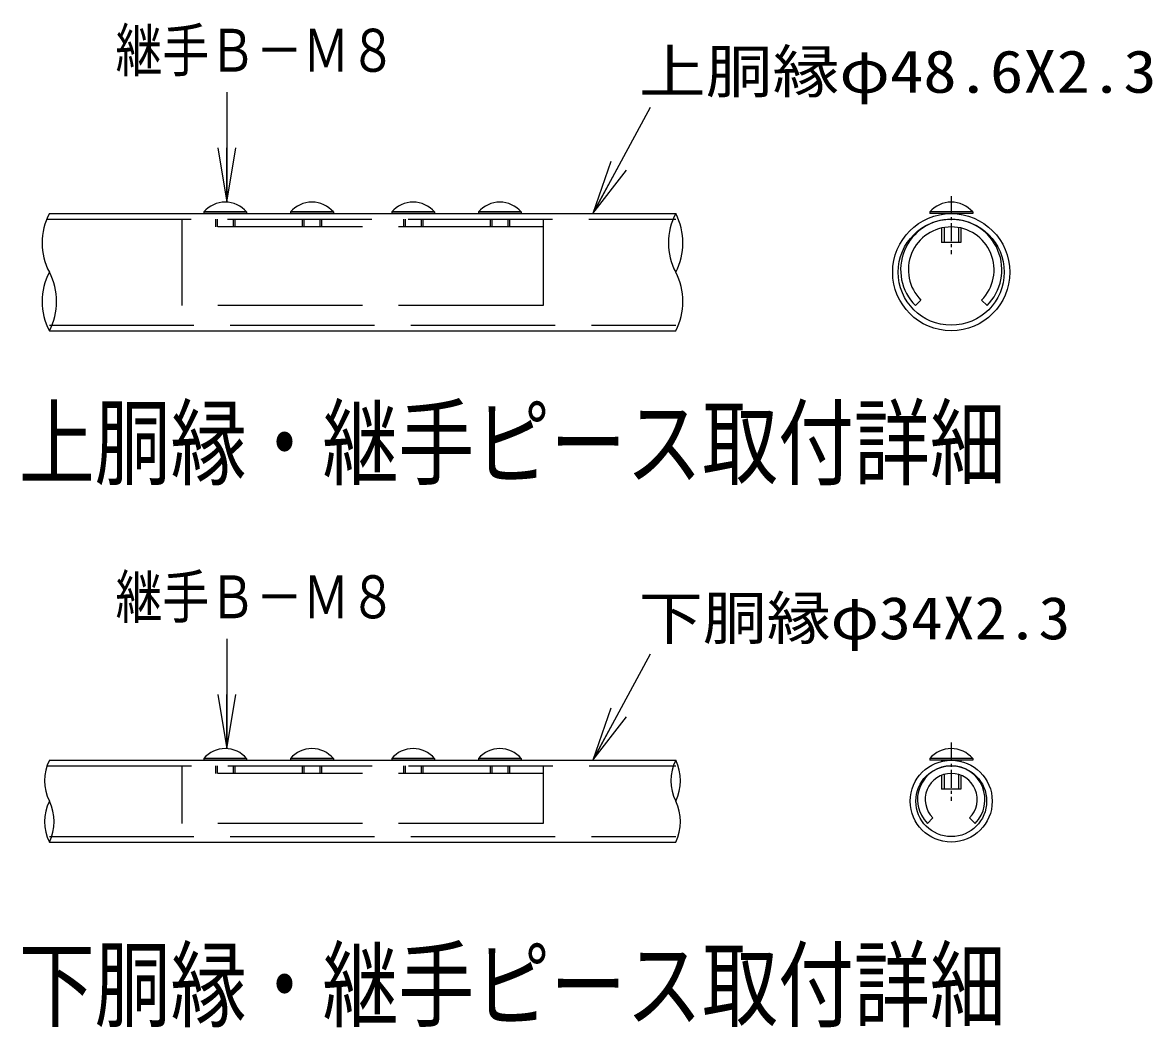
# Model space of a CAD drawing. Units: millimetres, scale not verified. Extents: x -4455 to 4455, y -3150 to 3150.
# Drawn here: x 1348 to 2286, y -1566 to -733 of the extents above; entities that cross this region are included whole.
import ezdxf
from ezdxf.enums import TextEntityAlignment as Align

# ---------------------------------------------------------------- set-up
doc = ezdxf.new("R2010")
doc.units = ezdxf.units.MM
doc.header["$LTSCALE"] = 20
doc.linetypes.add('DASHED', pattern=[7.5, 6, -1.5])
doc.linetypes.add('USER4', pattern=[1.125, 0.75, -0.125, 0.125, -0.125])
for name, color, linetype, lineweight in [('0-1_1', 7, 'Continuous', 25), ('0-2_0', 7, 'Continuous', 25), ('0-4_EXTCNT-L', 2, 'Continuous', 25)]:
    doc.layers.add(name, color=color, linetype=linetype, lineweight=lineweight)
doc.styles.add('ＭＳ ゴシック', font='')
doc.styles.get('ＭＳ ゴシック').set_extended_font_data('MS Gothic')

# ---------------------------------------------------------------- blocks, each defined once
blk = doc.blocks.new('DARROWS')
at = {"layer": '0-2_0', "color": 2}
blk.add_line((0, 0), (-19.982, 0), dxfattribs=at)
blk.add_lwpolyline([(-20, -3.333), (0, 0), (-20, 3.333)], dxfattribs=at)

msp = doc.modelspace()

# ---------------------------------------------------------------- linework, layer by layer
at = {"layer": '0-2_0', "color": 4, "linetype": 'USER4'}
for p, q in [((2119.45, -876.57), (2119.45, -924.79)), ((2119.45, -1330.15), (2119.45, -1378.37))]:
    msp.add_line(p, q, dxfattribs=at)
at = {"layer": '0-2_0'}
for p, q in [((1534.48, -889.75), (1498.88, -889.75)), ((1498.88, -889.75), (1498.88, -891.14)), ((1534.48, -889.75), (1534.48, -891.14)), ((1570.88, -889.75), (1570.88, -891.14)), ((1606.48, -889.75), (1570.88, -889.75)), ((1606.48, -889.75), (1606.48, -891.14)), ((1654.88, -889.75), (1654.88, -891.14)), ((1690.48, -889.75), (1654.88, -889.75)), ((1690.48, -889.75), (1690.48, -891.14)), ((1762.48, -889.75), (1726.88, -889.75)), ((1726.88, -889.75), (1726.88, -891.14)), ((1762.48, -889.75), (1762.48, -891.14)), ((2137.25, -889.75), (2101.65, -889.75)), ((2101.65, -889.75), (2101.65, -891.14)), ((2137.25, -889.75), (2137.25, -891.14)), ((1370.68, -891.14), (1890.68, -891.14)), ((1370.68, -891.14), (1890.68, -891.14)), ((1534.48, -891.14), (1498.88, -891.14)), ((1508.68, -895.74), (1508.68, -902.14)), ((1510.08, -895.74), (1510.08, -902.14)), ((1523.28, -895.74), (1523.28, -902.14)), ((1524.68, -895.74), (1524.68, -902.14)), ((1606.48, -891.14), (1570.88, -891.14)), ((1580.68, -895.74), (1580.68, -902.14)), ((1582.08, -895.74), (1582.08, -902.14)), ((1595.28, -895.74), (1595.28, -902.14)), ((1596.68, -895.74), (1596.68, -902.14)), ((1690.48, -891.14), (1654.88, -891.14)), ((1664.68, -895.74), (1664.68, -902.14)), ((1666.08, -895.74), (1666.08, -902.14)), ((1679.28, -895.74), (1679.28, -902.14)), ((1680.68, -895.74), (1680.68, -902.14)), ((1762.48, -891.14), (1726.88, -891.14)), ((1736.68, -895.74), (1736.68, -902.14)), ((1738.08, -895.74), (1738.08, -902.14)), ((1751.28, -895.74), (1751.28, -902.14)), ((1752.68, -895.74), (1752.68, -902.14)), ((2137.25, -891.14), (2101.65, -891.14)), ((2111.45, -891.14), (2111.45, -891.81)), ((2113.45, -891.14), (2113.45, -891.51)), ((2125.45, -891.14), (2125.45, -891.51)), ((2127.45, -891.14), (2127.45, -891.81)), ((2111.45, -903.05), (2111.45, -915.14)), ((2113.45, -902.65), (2113.45, -915.14)), ((2125.45, -902.65), (2125.45, -915.14)), ((2127.45, -903.05), (2127.45, -915.14)), ((2127.45, -915.14), (2111.45, -915.14)), ((2094.28, -962.92), (2089.76, -967.44)), ((2144.63, -962.92), (2149.15, -967.44)), ((1370.68, -988.34), (1890.68, -988.34)), ((1370.68, -1344.72), (1890.68, -1344.72)), ((1534.48, -1344.72), (1498.88, -1344.72)), ((1508.68, -1349.32), (1508.68, -1355.72)), ((1510.08, -1349.32), (1510.08, -1355.72)), ((1523.28, -1349.32), (1523.28, -1355.72)), ((1524.68, -1349.32), (1524.68, -1355.72)), ((1534.48, -1343.33), (1534.48, -1344.72)), ((1606.48, -1343.33), (1570.88, -1343.33)), ((1570.88, -1343.33), (1570.88, -1344.72)), ((1606.48, -1344.72), (1570.88, -1344.72)), ((1580.68, -1349.32), (1580.68, -1355.72)), ((1582.08, -1349.32), (1582.08, -1355.72)), ((1595.28, -1349.32), (1595.28, -1355.72)), ((1596.68, -1349.32), (1596.68, -1355.72)), ((1606.48, -1343.33), (1606.48, -1344.72)), ((1690.48, -1343.33), (1654.88, -1343.33)), ((1654.88, -1343.33), (1654.88, -1344.72)), ((1690.48, -1344.72), (1654.88, -1344.72)), ((1664.68, -1349.32), (1664.68, -1355.72)), ((1666.08, -1349.32), (1666.08, -1355.72)), ((1679.28, -1349.32), (1679.28, -1355.72)), ((1680.68, -1349.32), (1680.68, -1355.72)), ((1690.48, -1343.33), (1690.48, -1344.72)), ((1726.88, -1343.33), (1726.88, -1344.72)), ((1762.48, -1343.33), (1726.88, -1343.33)), ((1762.48, -1344.72), (1726.88, -1344.72)), ((1736.68, -1349.32), (1736.68, -1355.72)), ((1738.08, -1349.32), (1738.08, -1355.72)), ((1751.28, -1349.32), (1751.28, -1355.72)), ((1752.68, -1349.32), (1752.68, -1355.72)), ((1762.48, -1343.33), (1762.48, -1344.72)), ((2101.65, -1343.33), (2101.65, -1344.72)), ((2137.25, -1343.33), (2101.65, -1343.33)), ((2137.25, -1344.72), (2101.65, -1344.72)), ((2111.45, -1344.72), (2111.45, -1345.68)), ((2113.45, -1344.72), (2113.45, -1345.26)), ((2125.45, -1344.72), (2125.45, -1345.26)), ((2127.45, -1344.72), (2127.45, -1345.68)), ((2137.25, -1343.33), (2137.25, -1344.72)), ((2111.45, -1357.26), (2111.45, -1368.72)), ((2113.45, -1356.57), (2113.45, -1368.72)), ((2125.45, -1356.57), (2125.45, -1368.72)), ((2127.45, -1357.26), (2127.45, -1368.72)), ((2127.45, -1368.72), (2111.45, -1368.72)), ((2104.18, -1392.59), (2099.66, -1397.12)), ((2134.73, -1392.59), (2139.25, -1397.12)), ((1370.68, -1412.72), (1890.68, -1412.72))]:
    msp.add_line(p, q, dxfattribs=at)
at = {"layer": '0-2_0', "linetype": 'DASHED'}
for p, q in [((1368.51, -895.74), (1890.68, -895.74)), ((1480.68, -895.74), (1480.68, -967.44)), ((1780.68, -895.74), (1780.68, -967.44)), ((1780.68, -902.14), (1480.68, -902.14)), ((1780.68, -967.44), (1480.68, -967.44)), ((1370.68, -983.74), (1890.68, -983.74)), ((1368.75, -1349.32), (1890.68, -1349.32)), ((1480.68, -1349.32), (1480.68, -1397.12)), ((1780.68, -1349.32), (1780.68, -1397.12)), ((1780.68, -1355.72), (1480.68, -1355.72)), ((1780.68, -1397.12), (1480.68, -1397.12)), ((1370.68, -1408.12), (1890.68, -1408.12))]:
    msp.add_line(p, q, dxfattribs=at)
at = {"layer": '0-2_0'}
msp.add_lwpolyline([(1534.48, -1343.33), (1498.88, -1343.33), (1498.88, -1344.72)], dxfattribs=at)
for centre, radius in [((2119.45, -939.74), 48.6), ((2119.45, -939.74), 44), ((2119.45, -1378.72), 34), ((2119.45, -1378.72), 29.4)]:
    msp.add_circle(centre, radius, dxfattribs=at)
for centre, radius, start, end in [((1516.68, -904.94), 23.4, 40.47549, 139.52451), ((1588.68, -904.94), 23.4, 40.47549, 139.52451), ((1672.68, -904.94), 23.4, 40.47549, 139.52451), ((1744.68, -904.94), 23.4, 40.47549, 139.52451), ((2119.45, -904.94), 23.4, 40.47549, 139.52451), ((2119.45, -937.74), 42, 315, 225), ((2119.45, -937.74), 35.6, 315, 225), ((1516.68, -1358.52), 23.4, 40.47549, 139.52451), ((1588.68, -1358.52), 23.4, 40.47549, 139.52451), ((1672.68, -1358.52), 23.4, 40.47549, 139.52451), ((1744.68, -1358.52), 23.4, 40.47549, 139.52451), ((2119.45, -1358.52), 23.4, 40.47549, 139.52451), ((2119.45, -1377.32), 28, 315, 225), ((2119.45, -1377.32), 21.6, 315, 225)]:
    msp.add_arc(centre, radius, start, end, dxfattribs=at)
at = {"layer": '0-4_EXTCNT-L', "color": 4}
for p, q in [((1518, -790.37), (1518, -878.58)), ((1869.61, -803.01), (1823.39, -888.5)), ((1518, -1243.95), (1518, -1332.16)), ((1869.61, -1256.59), (1823.39, -1342.08))]:
    msp.add_line(p, q, dxfattribs=at)
for centre, radius, start, end in [((1416.18, -915.44), 51.58, 151.89395, 208.10605), ((1936.18, -915.44), 51.58, 151.89395, 208.10605), ((1844.47, -915.44), 52.21, 332.26056, 27.73944), ((1416.18, -964.04), 51.58, 151.89395, 208.10605), ((1324.47, -964.04), 52.21, 332.26056, 27.73944), ((1844.47, -964.04), 52.21, 332.26056, 27.73944), ((1404.8, -1361.72), 38.12, 153.51873, 206.48127), ((1924.8, -1361.72), 38.12, 153.51873, 206.48127), ((1856.57, -1361.72), 38.11, 333.5097, 26.4903), ((1404.8, -1395.72), 38.12, 153.51873, 206.48127), ((1336.57, -1395.72), 38.11, 333.5097, 26.4903), ((1856.57, -1395.72), 38.11, 333.5097, 26.4903)]:
    msp.add_arc(centre, radius, start, end, dxfattribs=at)

# ---------------------------------------------------------------- block references
at = {"layer": '0-4_EXTCNT-L', "xscale": 2.25, "yscale": 2.25}
for p, rotation in [((1518, -881.58), 269.99861), ((1821.96, -891.14), 241.60038), ((1518, -1335.16), 269.99861), ((1821.96, -1344.72), 241.60038)]:
    msp.add_blockref('DARROWS', p, dxfattribs=dict(at, rotation=rotation))

# ---------------------------------------------------------------- texts
at = {"layer": '0-1_1', "color": 4, "style": 'ＭＳ ゴシック'}
for s, width, p in [('上胴縁φ48.6X2.3', 1.15, (1860.09, -801.43)), ('下胴縁φ34X2.3', 1.1, (1860.09, -1255.01))]:
    msp.add_text(s, height=35.37, dxfattribs=dict(at, width=width)).set_placement(p, align=Align.BOTTOM_LEFT)
at = {"layer": '0-4_EXTCNT-L', "color": 4, "style": 'ＭＳ ゴシック', "width": 0.8}
for s, height, p in [('継手Ｂ－Ｍ８', 35.6, (1425.62, -784.06)), ('上胴縁・継手ピース取付詳細', 57.77, (1345.25, -1127.54)), ('継手Ｂ－Ｍ８', 35.6, (1425.62, -1237.64)), ('下胴縁・継手ピース取付詳細', 57.77, (1345.25, -1577.32))]:
    msp.add_text(s, height=height, dxfattribs=at).set_placement(p, align=Align.BOTTOM_LEFT)

doc.saveas('drawing.dxf')
